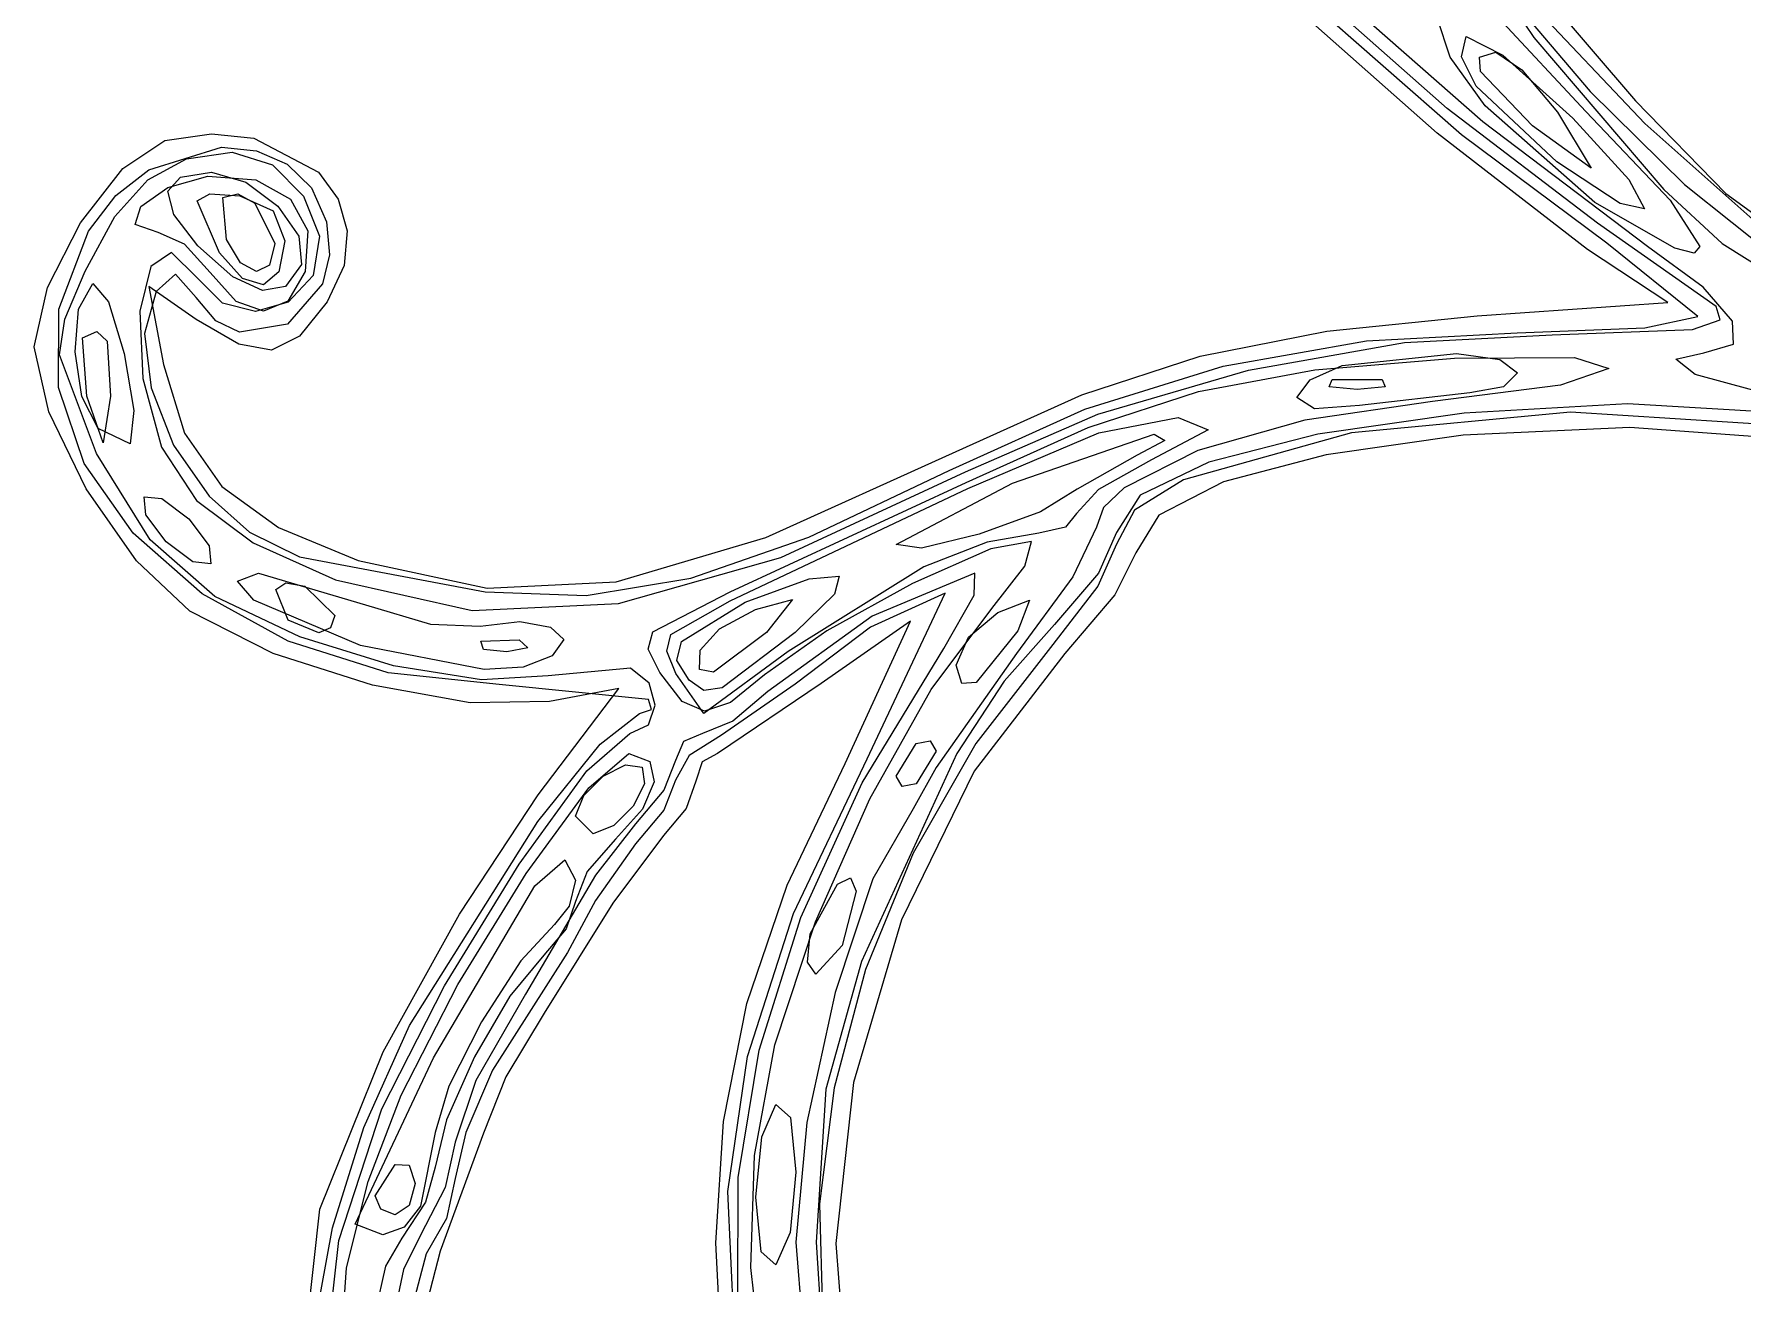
# Model space of a CAD drawing. Extents: x 3 to 111, y 1 to 177.
# Drawn here: x 10.16 to 34.22, y 30.07 to 47.66 of the extents above; entities that cross this region are included whole.
import ezdxf

# ---------------------------------------------------------------- set-up
doc = ezdxf.new("R2010")
doc.units = 0

msp = doc.modelspace()

# ---------------------------------------------------------------- linework, layer by layer
at = {"layer": 'Layer 1', "color": 4}
for p, q in [((30.559756, 46.432182), (24.077692, 52.112829)), ((30.056667, 46.619801), (24.239069, 51.752812)), ((29.723756, 49.914798), (31.275523, 47.619383)), ((30.259062, 46.249804), (27.516667, 48.650401)), ((30.787164, 48.36376), (32.069346, 46.857711)), ((31.365334, 48.291858), (32.70697, 46.725894)), ((30.098915, 47.342686), (29.915556, 47.893746)), ((30.775298, 47.900457), (32.01048, 46.576307)), ((31.210041, 48.12276), (32.839194, 46.406401)), ((29.915556, 46.272391), (28.208301, 47.780346)), ((30.25719, 47.345947), (30.322921, 47.632552)), ((30.322921, 47.632552), (30.837634, 47.367687)), ((30.513089, 47.342364), (30.743006, 47.413333)), ((30.743006, 47.413333), (31.105848, 47.164625)), ((31.275523, 47.619383), (33.104935, 45.477238)), ((30.589646, 46.656574), (30.098915, 47.342686)), ((30.465471, 46.932435), (30.25719, 47.345947)), ((30.526003, 47.137617), (30.513089, 47.342364)), ((30.837634, 47.367687), (31.826745, 46.482494)), ((31.105848, 47.164625), (31.608889, 46.566667)), ((31.601212, 45.866775), (30.465471, 46.932435)), ((31.256111, 46.375752), (30.526003, 47.137617)), ((32.069346, 46.857711), (33.399953, 45.548705)), ((32.70697, 46.725894), (33.981388, 45.419778)), ((32.173333, 45.003395), (30.056667, 46.619801)), ((32.137133, 45.295637), (30.589646, 46.656574)), ((31.608889, 46.566667), (32.085074, 45.77968)), ((31.826745, 46.482494), (32.615528, 45.619292)), ((32.01048, 46.576307), (33.194145, 45.327492)), ((11.997877, 46.169413), (12.656677, 46.259552)), ((12.656677, 46.259552), (13.251304, 46.200726)), ((13.251304, 46.200726), (14.163346, 45.720295)), ((32.032222, 44.635378), (29.915556, 46.272391)), ((32.305173, 44.722728), (30.259062, 46.249804)), ((32.877783, 44.677787), (30.559756, 46.432182)), ((32.085074, 45.77968), (31.256111, 46.375752)), ((31.256111, 46.375752), (31.256111, 46.375752)), ((32.839194, 46.406401), (35.460573, 44.077824)), ((11.405664, 45.774754), (11.997877, 46.169413)), ((11.771047, 45.756884), (12.795856, 46.073988)), ((12.301096, 45.909529), (12.947666, 46.002222)), ((12.795856, 46.073988), (13.288382, 46.023894)), ((12.947666, 46.002222), (13.513391, 45.825128)), ((13.288382, 46.023894), (13.721972, 45.832921)), ((10.808074, 45.010919), (11.405664, 45.774754)), ((11.30729, 45.392355), (11.771047, 45.756884)), ((11.759668, 45.615717), (12.301096, 45.909529)), ((12.217954, 45.652323), (12.654259, 45.72)), ((12.654259, 45.72), (13.140261, 45.581938)), ((13.513391, 45.825128), (13.95196, 45.385223)), ((13.721972, 45.832921), (14.062363, 45.499734)), ((14.163346, 45.720295), (14.438416, 45.340747)), ((32.49105, 45.279461), (31.601212, 45.866775)), ((31.601212, 45.866775), (31.601212, 45.866775)), ((11.29413, 45.097186), (11.759668, 45.615717)), ((11.660779, 45.237538), (12.039893, 45.505398)), ((12.039893, 45.505398), (12.604662, 45.663858)), ((12.040181, 45.453079), (12.217954, 45.652323)), ((12.604662, 45.663858), (13.279845, 45.613164)), ((13.140261, 45.581938), (13.587627, 45.243791)), ((13.279845, 45.613164), (13.76512, 45.341412)), ((14.062363, 45.499734), (14.275294, 45.022999)), ((32.615528, 45.619292), (32.833059, 45.207624)), ((33.104935, 45.477238), (33.930242, 44.717618)), ((33.399953, 45.548705), (34.821994, 44.410871)), ((10.921647, 44.89229), (11.30729, 45.392355)), ((11.578201, 44.985206), (11.660779, 45.237538)), ((12.12198, 45.127946), (12.040181, 45.453079)), ((12.454519, 45.318329), (12.632445, 45.415261)), ((12.768347, 44.586545), (12.454519, 45.318329)), ((12.632445, 45.415261), (13.052778, 45.386851)), ((12.815691, 45.36532), (13.024529, 45.417997)), ((12.864663, 44.772617), (12.815691, 45.36532)), ((13.024529, 45.417997), (13.265288, 45.283427)), ((13.052778, 45.386851), (13.522633, 45.179442)), ((13.265288, 45.283427), (13.546667, 44.715565)), ((13.587627, 45.243791), (13.884938, 44.81962)), ((13.76512, 45.341412), (14.012576, 44.895526)), ((13.95196, 45.385223), (14.173405, 44.819576)), ((14.438416, 45.340747), (14.564622, 44.896349)), ((33.261078, 44.650687), (32.137133, 45.295637)), ((32.137133, 45.295637), (32.137133, 45.295637)), ((32.833059, 45.207624), (32.49105, 45.279461)), ((33.194145, 45.327492), (33.612213, 44.673462)), ((33.981388, 45.419778), (34.733317, 44.873333)), ((10.345312, 44.099429), (10.808074, 45.010919)), ((10.875228, 44.330338), (11.29413, 45.097186)), ((12.464392, 44.682605), (12.12198, 45.127946)), ((13.522633, 45.179442), (13.687778, 44.75574)), ((14.275294, 45.022999), (14.317172, 44.557129)), ((33.843149, 43.831521), (32.173333, 45.003395)), ((10.505246, 43.794826), (10.921647, 44.89229)), ((11.903038, 44.873333), (11.578201, 44.985206)), ((12.274229, 44.707528), (11.903038, 44.873333)), ((13.063817, 44.444565), (12.864663, 44.772617)), ((12.864663, 44.772617), (12.864663, 44.772617)), ((13.687778, 44.75574), (13.60327, 44.317772)), ((13.884938, 44.81962), (13.920773, 44.423482)), ((14.012576, 44.895526), (13.974299, 44.322433)), ((14.173405, 44.819576), (14.087759, 44.265255)), ((14.564622, 44.896349), (14.52079, 44.408129)), ((12.089538, 44.590034), (11.80145, 44.392995)), ((12.449378, 44.238331), (12.089538, 44.590034)), ((12.634504, 44.308889), (12.274229, 44.707528)), ((12.955877, 44.24614), (12.464392, 44.682605)), ((12.464392, 44.682605), (12.464392, 44.682605)), ((13.089467, 44.223222), (12.768347, 44.586545)), ((12.768347, 44.586545), (12.768347, 44.586545)), ((13.546667, 44.715565), (13.470967, 44.410506)), ((14.317172, 44.557129), (14.218376, 44.149668)), ((33.161111, 43.885556), (32.032222, 44.635378)), ((33.584444, 43.688167), (32.305173, 44.722728)), ((33.662226, 44.101107), (32.877783, 44.677787)), ((33.533021, 44.580888), (33.261078, 44.650687)), ((33.612213, 44.673462), (33.533021, 44.580888)), ((33.930242, 44.717618), (34.59274, 44.301088)), ((10.590522, 43.650101), (10.875228, 44.330338)), ((11.80145, 44.392995), (11.647116, 43.7631)), ((12.149883, 44.28716), (11.877005, 44.039959)), ((12.436965, 43.956111), (12.149883, 44.28716)), ((12.634504, 44.308886), (12.634504, 44.308889)), ((13.003063, 43.899966), (12.634504, 44.308886)), ((13.287968, 44.322017), (13.063817, 44.444565)), ((13.470967, 44.410506), (13.287968, 44.322017)), ((13.60327, 44.317772), (13.385803, 44.136949)), ((13.920773, 44.423482), (13.697607, 44.11417)), ((13.974299, 44.322433), (13.730434, 43.90732)), ((14.52079, 44.408129), (14.28575, 43.897115)), ((10.157582, 43.261799), (10.345312, 44.099429)), ((10.782116, 43.79239), (10.981657, 44.15232)), ((10.981657, 44.15232), (11.202788, 43.897895)), ((11.877005, 44.039959), (11.712853, 43.448624)), ((12.440957, 43.647086), (11.7741, 44.11417)), ((11.7741, 44.11417), (11.977682, 43.012086)), ((12.809823, 43.876877), (12.449378, 44.238331)), ((13.371462, 44.055859), (12.955877, 44.24614)), ((13.385803, 44.136949), (13.089467, 44.223222)), ((13.697607, 44.11417), (13.371462, 44.055859)), ((14.218376, 44.149668), (13.724869, 43.583159)), ((14.087759, 44.265255), (13.734339, 43.89207)), ((34.074052, 43.624315), (33.662226, 44.101107)), ((10.500073, 42.688309), (10.505246, 43.794826)), ((10.733597, 43.194099), (10.782116, 43.79239)), ((11.202788, 43.897895), (11.42712, 43.169467)), ((12.717734, 43.628884), (12.436965, 43.956111)), ((13.273251, 43.762034), (12.809823, 43.876877)), ((13.387531, 43.766304), (13.003063, 43.899966)), ((13.734339, 43.89207), (13.273251, 43.762034)), ((13.730434, 43.90732), (13.387531, 43.766304)), ((14.28575, 43.897115), (13.894285, 43.41445)), ((30.48, 43.698343), (33.161111, 43.885556)), ((33.899252, 43.642498), (33.843149, 43.831521)), ((10.512628, 43.151994), (10.590522, 43.650101)), ((11.647116, 43.7631), (11.688537, 42.816235)), ((13.037408, 43.298316), (12.440957, 43.647086)), ((13.046992, 43.469848), (12.717734, 43.628884)), ((13.724869, 43.583159), (13.046992, 43.469848)), ((28.363101, 43.483792), (30.48, 43.698343)), ((32.83727, 43.528593), (33.584444, 43.688167)), ((33.510102, 43.50912), (33.899252, 43.642498)), ((34.085575, 43.299812), (34.074052, 43.624315)), ((10.839787, 43.389417), (11.039375, 43.480501)), ((10.899969, 42.566268), (10.839787, 43.389417)), ((11.039375, 43.480501), (11.185189, 43.344542)), ((11.185189, 43.344542), (11.230764, 42.569232)), ((11.712853, 43.448624), (11.804625, 42.685703)), ((13.894285, 43.41445), (13.500011, 43.21781)), ((26.577957, 43.131661), (28.363101, 43.483792)), ((26.902453, 42.988515), (28.919794, 43.345152)), ((27.258195, 42.936604), (29.454294, 43.324177)), ((28.919794, 43.345152), (31.040872, 43.462222)), ((29.454294, 43.324177), (31.533265, 43.432978)), ((31.040872, 43.462222), (32.83727, 43.528593)), ((31.533265, 43.432978), (33.510102, 43.50912)), ((10.361823, 42.347126), (10.157582, 43.261799)), ((11.0363, 41.760527), (10.512628, 43.151994)), ((10.828296, 42.564904), (10.733597, 43.194099)), ((11.42712, 43.169467), (11.560746, 42.368307)), ((13.500011, 43.21781), (13.037408, 43.298316)), ((24.90939, 42.586018), (26.577957, 43.131661)), ((28.192067, 42.939667), (30.15722, 43.102649)), ((28.575, 43.002118), (30.184848, 43.166859)), ((30.15722, 43.102649), (31.84684, 43.110725)), ((30.184848, 43.166859), (30.799266, 43.082708)), ((30.799266, 43.082708), (31.044444, 42.897778)), ((31.84684, 43.110725), (32.330749, 42.955527)), ((33.275304, 43.090829), (33.669111, 43.18)), ((33.545772, 42.874468), (33.275304, 43.090829)), ((33.669111, 43.18), (34.085575, 43.299812)), ((11.977682, 43.012086), (12.275328, 42.046318)), ((24.95528, 42.384176), (26.902453, 42.988515)), ((25.134837, 42.314634), (27.258195, 42.936604)), ((26.553956, 42.635249), (28.192067, 42.939667)), ((28.126531, 42.798338), (28.575, 43.002118)), ((31.044444, 42.897778), (30.84755, 42.698458)), ((32.330749, 42.955527), (31.651389, 42.721559)), ((35.418889, 42.367098), (33.545772, 42.874468)), ((10.863276, 41.620044), (10.500073, 42.688309)), ((11.688537, 42.816235), (11.948729, 41.850141)), ((11.804625, 42.685703), (12.118877, 41.880373)), ((24.999005, 42.127353), (26.553956, 42.635249)), ((27.94, 42.547362), (28.126531, 42.798338)), ((28.391997, 42.701931), (28.433889, 42.802466)), ((28.786667, 42.660116), (28.391997, 42.701931)), ((28.433889, 42.802466), (29.139444, 42.802466)), ((28.433889, 42.802466), (28.433889, 42.802466)), ((29.181337, 42.701931), (28.786667, 42.660116)), ((30.374167, 42.615556), (28.821944, 42.439167)), ((29.139444, 42.802466), (29.181337, 42.701931)), ((31.651389, 42.721559), (29.8512, 42.493325)), ((30.84755, 42.698458), (30.374167, 42.615556)), ((11.058407, 42.11226), (10.828296, 42.564904)), ((11.12703, 41.91), (10.899969, 42.566268)), ((10.899969, 42.566268), (10.899969, 42.566268)), ((11.230764, 42.569232), (11.12703, 41.91)), ((11.560746, 42.368307), (11.509761, 41.895686)), ((23.044707, 41.523996), (24.95528, 42.384176)), ((23.142222, 41.790925), (24.90939, 42.586018)), ((28.18548, 42.391086), (27.94, 42.547362)), ((27.94, 42.547362), (27.94, 42.547362)), ((29.8512, 42.493325), (28.053456, 42.230185)), ((28.821944, 42.439167), (28.18548, 42.391086)), ((32.595878, 42.460876), (30.292898, 42.329684)), ((34.659096, 42.340098), (32.595878, 42.460876)), ((10.888564, 41.263916), (10.361823, 42.347126)), ((11.509761, 41.895686), (11.058407, 42.11226)), ((11.058407, 42.11226), (11.058407, 42.11226)), ((23.274087, 41.502643), (25.134837, 42.314634)), ((23.283333, 41.353935), (24.999005, 42.127353)), ((25.152182, 42.052198), (26.266727, 42.267014)), ((26.266727, 42.267014), (26.688803, 42.094297)), ((28.053456, 42.230185), (26.543914, 41.802315)), ((30.292898, 42.329684), (28.235964, 42.032723)), ((31.793379, 42.342964), (28.708307, 42.0505)), ((32.628706, 42.128367), (30.278917, 42.019514)), ((34.898787, 42.145625), (31.793379, 42.342964)), ((34.791122, 41.9661), (32.628706, 42.128367)), ((12.118877, 41.880373), (12.622166, 41.161809)), ((12.275328, 42.046318), (12.798373, 41.298466)), ((23.303393, 41.266437), (25.152182, 42.052198)), ((23.935943, 41.344665), (25.927993, 42.033221)), ((26.07732, 41.945452), (25.690189, 41.736941)), ((26.688803, 42.094297), (25.893889, 41.672535)), ((25.927993, 42.033221), (26.07732, 41.945452)), ((28.708307, 42.0505), (26.343778, 41.390601)), ((28.235964, 42.032723), (26.697633, 41.641008)), ((30.278917, 42.019514), (28.353302, 41.7416)), ((11.791899, 40.547891), (11.0363, 41.760527)), ((11.948729, 41.850141), (12.443956, 41.101477)), ((20.462942, 40.58048), (23.142222, 41.790925)), ((25.690189, 41.736941), (24.843523, 41.259435)), ((25.893889, 41.672535), (25.146441, 41.254806)), ((26.543914, 41.802315), (25.504659, 41.277755)), ((26.697633, 41.641008), (25.733709, 41.173694)), ((28.353302, 41.7416), (26.907973, 41.360185)), ((11.552, 40.637335), (10.863276, 41.620044)), ((20.674058, 40.296527), (23.274087, 41.502643)), ((21.066276, 40.582809), (23.044707, 41.523996)), ((26.343778, 41.390601), (25.650532, 40.961103)), ((11.598033, 40.24935), (10.888564, 41.263916)), ((11.729777, 40.89862), (11.705503, 41.150687)), ((11.705503, 41.150687), (11.957571, 41.126413)), ((12.622166, 41.161809), (13.190074, 40.653307)), ((12.798373, 41.298466), (13.596843, 40.718253)), ((19.957365, 39.687833), (23.303393, 41.266437)), ((19.957583, 39.815338), (23.283333, 41.353935)), ((22.295556, 40.478199), (23.935943, 41.344665)), ((24.843523, 41.259435), (24.328777, 40.941596)), ((25.146441, 41.254806), (24.835556, 40.918435)), ((25.504659, 41.277755), (25.218292, 41.000478)), ((25.733709, 41.173694), (25.4, 40.64994)), ((26.907973, 41.360185), (25.996703, 40.894595)), ((11.957571, 41.126413), (12.337143, 40.841589)), ((12.443956, 41.101477), (13.24003, 40.501506)), ((24.328777, 40.941596), (23.465871, 40.623681)), ((24.835556, 40.918435), (24.679874, 40.72179)), ((25.218292, 41.000478), (25.117778, 40.724545)), ((25.650532, 40.961103), (25.4, 40.485633)), ((12.014603, 40.519048), (11.729777, 40.89862)), ((12.337143, 40.841589), (12.621969, 40.462016)), ((13.596843, 40.718253), (14.720769, 40.255402)), ((24.679874, 40.72179), (24.305577, 40.64)), ((25.117778, 40.724545), (24.786167, 40.025107)), ((25.996703, 40.894595), (25.673261, 40.364156)), ((12.523395, 39.787486), (11.552, 40.637335)), ((12.7, 39.747605), (11.791899, 40.547891)), ((12.394175, 40.234221), (12.014603, 40.519048)), ((12.014603, 40.519048), (12.014603, 40.519048)), ((12.621969, 40.462016), (12.646243, 40.209947)), ((13.190074, 40.653307), (13.892173, 40.305762)), ((13.24003, 40.501506), (14.402769, 39.981491)), ((18.354537, 39.955404), (20.462942, 40.58048)), ((19.405064, 40.00663), (21.066276, 40.582809)), ((22.6548, 40.428334), (22.295556, 40.478199)), ((22.295556, 40.478199), (22.295556, 40.478199)), ((23.465871, 40.623681), (22.6548, 40.428334)), ((23.576229, 40.514166), (22.68375, 40.165457)), ((24.305577, 40.64), (23.576229, 40.514166)), ((24.201405, 40.521557), (23.628469, 40.420038)), ((24.108161, 40.174612), (24.201405, 40.521557)), ((25.4, 40.485633), (25.135919, 39.895187)), ((25.4, 40.64994), (25.143699, 40.07537)), ((12.350462, 39.540609), (11.598033, 40.24935)), ((12.646243, 40.209947), (12.394175, 40.234221)), ((13.892173, 40.305762), (16.51, 39.811937)), ((14.720769, 40.255402), (16.534612, 39.864209)), ((18.386198, 39.650799), (20.674058, 40.296527)), ((23.628469, 40.420038), (22.524658, 39.930028)), ((25.673261, 40.364156), (25.375762, 39.770811)), ((13.021262, 39.965708), (13.314645, 40.075556)), ((13.25109, 39.69792), (13.021262, 39.965708)), ((13.314645, 40.075556), (14.825079, 39.630519)), ((14.402769, 39.981491), (16.324453, 39.550706)), ((16.534612, 39.864209), (18.354537, 39.955404)), ((17.929997, 39.76112), (19.405064, 40.00663)), ((20.169824, 39.666624), (21.072373, 39.996745)), ((22.68375, 40.165457), (20.775082, 38.972165)), ((21.072373, 39.996745), (21.493107, 40.034192)), ((21.493107, 40.034192), (21.428189, 39.781289)), ((23.404696, 40.075556), (21.958854, 39.471341)), ((23.393422, 39.76467), (23.404696, 40.075556)), ((23.645722, 39.578723), (24.108161, 40.174612)), ((24.786167, 40.025107), (23.988889, 38.946667)), ((25.143699, 40.07537), (24.527487, 39.352245)), ((13.734605, 39.117802), (12.523395, 39.787486)), ((13.896547, 39.180424), (12.7, 39.747605)), ((13.562537, 39.846671), (13.703561, 39.938499)), ((13.734815, 39.417038), (13.562537, 39.846671)), ((13.703561, 39.938499), (13.97, 39.895393)), ((13.97, 39.895393), (14.393333, 39.480916)), ((16.51, 39.811937), (17.929997, 39.76112)), ((18.869468, 39.250136), (19.957583, 39.815338)), ((20.31736, 39.565366), (20.834566, 39.706516)), ((20.834566, 39.706516), (20.470752, 39.239543)), ((21.428189, 39.781289), (20.873784, 39.240358)), ((22.524658, 39.930028), (21.3196, 39.266227)), ((21.885792, 37.464218), (22.988546, 39.793333)), ((22.988546, 39.793333), (21.933663, 39.316811)), ((22.96616, 39.017222), (23.393422, 39.76467)), ((25.135919, 39.895187), (24.501001, 39.07258)), ((25.375762, 39.770811), (24.67308, 38.94768)), ((13.524973, 38.947442), (12.350462, 39.540609)), ((14.755243, 39.059062), (13.25109, 39.69792)), ((14.393333, 39.480916), (14.328369, 39.308181)), ((14.825079, 39.630519), (15.738527, 39.358369)), ((16.324453, 39.550706), (18.386198, 39.650799)), ((19.122519, 39.210721), (19.957365, 39.687833)), ((19.272993, 39.114256), (20.169824, 39.666624)), ((19.809552, 39.293607), (20.31736, 39.565366)), ((21.958854, 39.471341), (20.487926, 38.412253)), ((22.788703, 38.438164), (23.645722, 39.578723)), ((23.314303, 39.174795), (23.728029, 39.522544)), ((23.728029, 39.522544), (24.172118, 39.695503)), ((24.172118, 39.695503), (24.008734, 39.26597)), ((14.165219, 39.236876), (13.734815, 39.417038)), ((13.734815, 39.417038), (13.734815, 39.417038)), ((14.328369, 39.308181), (14.165219, 39.236876)), ((15.738527, 39.358369), (16.438988, 39.328993)), ((16.438988, 39.328993), (16.998069, 39.395042)), ((16.998069, 39.395042), (17.427348, 39.316885)), ((17.427348, 39.316885), (17.615421, 39.140462)), ((18.806007, 39.00553), (18.869468, 39.250136)), ((19.534905, 38.99027), (19.809552, 39.293607)), ((20.470752, 39.239543), (19.725239, 38.68468)), ((20.873784, 39.240358), (19.844674, 38.460505)), ((21.3196, 39.266227), (20.442922, 38.643331)), ((21.933663, 39.316811), (20.875488, 38.512541)), ((22.499449, 39.401293), (21.241131, 38.521598)), ((21.580253, 37.395556), (22.499449, 39.401293)), ((24.008734, 39.26597), (23.422592, 38.537055)), ((24.527487, 39.352245), (23.819057, 38.556608)), ((15.142778, 38.675586), (13.734605, 39.117802)), ((15.217992, 38.772321), (13.896547, 39.180424)), ((16.493719, 38.719906), (14.755243, 39.059062)), ((14.755243, 39.059062), (14.755243, 39.059062)), ((16.445324, 39.117177), (16.98625, 39.139444)), ((16.445324, 39.117166), (16.445324, 39.117177)), ((16.483799, 39.003291), (16.445324, 39.117166)), ((16.815741, 38.968937), (16.483799, 39.003291)), ((17.108712, 39.025484), (16.815741, 38.968937)), ((16.98625, 39.139444), (17.108712, 39.025484)), ((17.615421, 39.140462), (17.450885, 38.911713)), ((18.967137, 38.676049), (18.806007, 39.00553)), ((19.066812, 38.976768), (19.122519, 39.210721)), ((19.206094, 38.84868), (19.272993, 39.114256)), ((19.528159, 38.721258), (19.534905, 38.99027)), ((19.534905, 38.99027), (19.534905, 38.99027)), ((21.818635, 37.122572), (22.96616, 39.017222)), ((23.142222, 38.77897), (23.314303, 39.174795)), ((24.501001, 39.07258), (23.417168, 37.678946)), ((14.920695, 38.497987), (13.524973, 38.947442)), ((16.454885, 38.573024), (15.217992, 38.772321)), ((17.043231, 38.750901), (16.493719, 38.719906)), ((17.450885, 38.911713), (17.043231, 38.750901)), ((19.191183, 38.664309), (19.066812, 38.976768)), ((19.379259, 38.570371), (19.206094, 38.84868)), ((20.775082, 38.972165), (19.585567, 38.1)), ((23.988889, 38.946667), (22.86, 37.341167)), ((23.220282, 38.523225), (23.142222, 38.77897)), ((23.142222, 38.77897), (23.142222, 38.77897)), ((24.67308, 38.94768), (23.395694, 37.287277)), ((16.705061, 38.508144), (15.142778, 38.675586)), ((17.397777, 38.63226), (16.454885, 38.573024)), ((18.807271, 38.295693), (16.705061, 38.508144)), ((18.556111, 38.738598), (17.397777, 38.63226)), ((18.816229, 38.527338), (18.556111, 38.738598)), ((18.900163, 38.218293), (18.816229, 38.527338)), ((19.282425, 38.271613), (18.967137, 38.676049)), ((19.585567, 38.1), (19.191183, 38.664309)), ((19.191183, 38.664309), (19.191183, 38.664309)), ((19.589556, 38.425765), (19.379259, 38.570371)), ((19.379259, 38.570371), (19.379259, 38.570371)), ((19.725239, 38.68468), (19.528159, 38.721258)), ((21.241131, 38.521598), (19.781248, 37.535556)), ((20.875488, 38.512541), (19.83771, 37.795364)), ((20.442922, 38.643331), (19.963029, 38.256523)), ((23.819057, 38.556608), (23.15075, 37.537246)), ((23.422592, 38.537055), (23.220282, 38.523225)), ((16.297652, 38.2524), (14.920695, 38.497987)), ((17.415868, 38.270838), (16.297652, 38.2524)), ((17.255527, 36.954965), (18.389757, 38.45354)), ((18.389757, 38.45354), (17.415868, 38.270838)), ((18.851374, 38.157485), (18.807271, 38.295693)), ((19.595292, 38.132194), (19.282425, 38.271613)), ((19.844674, 38.460505), (19.589556, 38.425765)), ((20.487926, 38.412253), (19.996719, 37.992405)), ((21.927744, 36.901578), (22.788703, 38.438164)), ((18.129657, 37.666994), (18.682606, 38.1)), ((18.682606, 38.1), (18.851374, 38.157485)), ((18.809396, 37.939195), (18.900163, 38.218293)), ((19.963029, 38.256523), (19.595292, 38.132194)), ((17.940657, 37.294073), (18.545412, 37.817778)), ((18.545412, 37.817778), (18.809396, 37.939195)), ((19.570703, 37.817778), (19.302616, 37.706272)), ((19.83771, 37.795364), (19.381049, 37.508183)), ((19.996719, 37.992405), (19.570703, 37.817778)), ((17.249686, 36.579412), (18.129657, 37.666994)), ((19.302616, 37.706272), (19.191111, 37.438186)), ((23.15075, 37.537246), (21.809052, 34.60842)), ((22.295556, 37.220023), (22.577778, 37.676667)), ((23.417168, 37.678946), (22.534657, 36.133446)), ((22.577778, 37.676667), (22.777097, 37.71695)), ((22.86, 37.568866), (22.577778, 37.112222)), ((22.777097, 37.71695), (22.86, 37.568866)), ((17.967328, 37.053243), (18.531075, 37.535556)), ((18.170943, 37.218242), (18.484394, 37.380199)), ((18.484394, 37.380199), (18.720741, 37.347406)), ((18.531075, 37.535556), (18.828566, 37.424998)), ((18.720741, 37.347406), (18.753533, 37.111061)), ((18.828566, 37.424998), (18.889337, 37.140358)), ((19.191111, 37.438186), (19.025306, 37.020047)), ((19.381049, 37.508183), (19.191111, 37.162949)), ((19.563783, 37.421352), (19.473333, 37.146778)), ((19.781248, 37.535556), (19.563783, 37.421352)), ((20.762705, 35.682816), (21.580253, 37.395556)), ((20.848953, 35.283739), (21.885792, 37.464218)), ((22.86, 37.341167), (22.535753, 36.759752)), ((16.98604, 35.980957), (17.940657, 37.294073)), ((17.897205, 36.947599), (18.170943, 37.218242)), ((18.753533, 37.111061), (18.591575, 36.79761)), ((18.889337, 37.140358), (18.724319, 36.752189)), ((19.191111, 37.162949), (19.025306, 36.739877)), ((19.473333, 37.146778), (19.340343, 36.761832)), ((20.951904, 35.226418), (21.818635, 37.122572)), ((22.378458, 37.071939), (22.295556, 37.220023)), ((22.295556, 37.220023), (22.295556, 37.220023)), ((23.395694, 37.287277), (22.373334, 35.196823)), ((22.577778, 37.112222), (22.378458, 37.071939)), ((16.146847, 35.274148), (17.255527, 36.954965)), ((17.083601, 35.848777), (17.967328, 37.053243)), ((17.78, 36.654334), (17.897205, 36.947599)), ((19.025306, 37.020047), (18.626667, 36.547778)), ((21.16175, 35.167776), (21.927744, 36.901578)), ((15.444298, 33.709139), (17.249686, 36.579412)), ((18.027666, 36.406667), (17.78, 36.654334)), ((17.78, 36.654334), (17.78, 36.654334)), ((18.591575, 36.79761), (18.320931, 36.523872)), ((18.724319, 36.752189), (18.344444, 36.33104)), ((19.025306, 36.739877), (18.626667, 36.265556)), ((19.340343, 36.761832), (19.020599, 36.382266)), ((22.535753, 36.759752), (21.968335, 35.774794)), ((18.320931, 36.523872), (18.027666, 36.406667)), ((18.626667, 36.547778), (18.062222, 35.826841)), ((19.020599, 36.382266), (18.307839, 35.430488)), ((18.344444, 36.33104), (17.945806, 35.874699)), ((18.626667, 36.265556), (18.062222, 35.467925)), ((22.534657, 36.133446), (21.865556, 34.497449)), ((15.937519, 34.265428), (16.98604, 35.980957)), ((17.209483, 35.674778), (17.628555, 36.039537)), ((17.628555, 36.039537), (17.78, 35.752323)), ((17.945806, 35.874699), (17.78, 35.456207)), ((15.780033, 33.253672), (17.209483, 35.674778)), ((16.122373, 34.285867), (17.083601, 35.848777)), ((18.062222, 35.826841), (17.074444, 34.148889)), ((17.78, 35.752323), (17.693738, 35.38739)), ((20.194625, 34.019172), (20.762705, 35.682816)), ((21.086043, 34.999953), (21.468179, 35.700262)), ((21.968335, 35.774794), (21.435076, 34.174661)), ((21.468179, 35.700262), (21.65267, 35.785552)), ((21.65267, 35.785552), (21.731111, 35.599737)), ((18.307839, 35.430488), (17.341338, 33.883431)), ((17.693738, 35.38739), (17.486342, 35.1296)), ((17.78, 35.456207), (17.649587, 35.071449)), ((18.062222, 35.467925), (17.667529, 34.735556)), ((21.731111, 35.599737), (21.534766, 34.834925)), ((15.074047, 33.337421), (16.146847, 35.274148)), ((20.200839, 33.273635), (20.848953, 35.283739)), ((20.368922, 33.362834), (20.951904, 35.226418)), ((20.589624, 33.435567), (21.16175, 35.167776)), ((22.373334, 35.196823), (21.6948, 32.905097)), ((17.486342, 35.1296), (17.008938, 34.619838)), ((17.649587, 35.071449), (17.33604, 34.696214)), ((21.047256, 34.598208), (21.086043, 34.999953)), ((21.086043, 34.999953), (21.086043, 34.999953)), ((17.667529, 34.735556), (16.614064, 33.07961)), ((17.33604, 34.696214), (16.858141, 34.12097)), ((21.534766, 34.834925), (21.162894, 34.431111)), ((17.008938, 34.619838), (16.454631, 33.762064)), ((21.162894, 34.431111), (21.047256, 34.598208)), ((21.809052, 34.60842), (21.307985, 32.811449)), ((21.865556, 34.497449), (21.421955, 32.832325)), ((15.051056, 32.534482), (15.937519, 34.265428)), ((15.326119, 32.728222), (16.122373, 34.285867)), ((21.435076, 34.174661), (21.039328, 32.341332)), ((16.858141, 34.12097), (16.358164, 33.265638)), ((17.074444, 34.148889), (16.376826, 32.931753)), ((19.863185, 32.357194), (20.194625, 34.019172)), ((14.801207, 32.273654), (15.444298, 33.709139)), ((16.454631, 33.762064), (15.995705, 32.856164)), ((17.341338, 33.883431), (16.799021, 32.985471)), ((14.178837, 31.121782), (15.074047, 33.337421)), ((14.675556, 30.909599), (15.780033, 33.253672)), ((16.358164, 33.265638), (15.964227, 32.379769)), ((19.927126, 31.373146), (20.200839, 33.273635)), ((20.072645, 31.565895), (20.368922, 33.362834)), ((20.30248, 31.878104), (20.589624, 33.435567)), ((16.614064, 33.07961), (16.235039, 32.19993)), ((16.799021, 32.985471), (16.487222, 32.190097)), ((14.861139, 31.509574), (15.326119, 32.728222)), ((15.995705, 32.856164), (15.804444, 32.202024)), ((16.376826, 32.931753), (16.086667, 32.066659)), ((21.307985, 32.811449), (21.167875, 30.657309)), ((21.421955, 32.832325), (21.215941, 31.199445)), ((21.6948, 32.905097), (21.448889, 30.640881)), ((14.445593, 30.679394), (15.051056, 32.534482)), ((20.402903, 32.14187), (20.602222, 32.596667)), ((20.602222, 32.596667), (20.807151, 32.414148)), ((14.356392, 30.85928), (14.801207, 32.273654)), ((15.964227, 32.379769), (15.804444, 31.71291)), ((19.755556, 30.649455), (19.863185, 32.357194)), ((20.807151, 32.414148), (20.884444, 31.6422)), ((21.039328, 32.341332), (20.884444, 30.656781)), ((15.804444, 32.202024), (15.598769, 31.164712)), ((16.487222, 32.190097), (15.875413, 30.530044)), ((16.086667, 32.066659), (15.943682, 31.4286)), ((16.235039, 32.19993), (16.086667, 31.55197)), ((20.32, 31.293356), (20.402903, 32.14187)), ((20.248288, 30.300682), (20.30248, 31.878104)), ((14.957778, 31.31001), (15.24, 31.75)), ((15.24, 31.75), (15.439319, 31.743942)), ((15.439319, 31.743942), (15.522222, 31.484435)), ((15.804444, 31.71291), (15.666916, 31.219889)), ((16.086667, 31.55197), (15.965968, 30.991889)), ((20.066027, 29.869674), (20.072645, 31.565895)), ((20.884444, 31.6422), (20.801542, 30.793686)), ((14.554041, 30.294449), (14.861139, 31.509574)), ((15.040681, 31.122454), (14.957778, 31.31001)), ((14.957778, 31.31001), (14.957778, 31.31001)), ((15.522222, 31.484435), (15.439319, 31.173692)), ((15.943682, 31.4286), (15.599912, 30.75732)), ((20.013493, 29.521514), (19.927126, 31.373146)), ((20.397293, 30.521407), (20.32, 31.293356)), ((20.32, 31.293356), (20.32, 31.293356)), ((13.889506, 28.520895), (14.178837, 31.121782)), ((15.24, 31.044444), (15.040681, 31.122454)), ((15.439319, 31.173692), (15.24, 31.044444)), ((15.666916, 31.219889), (15.336262, 30.712664)), ((15.598769, 31.164712), (15.36613, 30.868162)), ((21.215941, 31.199445), (21.259601, 29.660179)), ((14.08301, 29.356995), (14.356392, 30.85928)), ((15.068694, 30.762222), (14.675556, 30.909599)), ((14.675556, 30.909599), (14.675556, 30.909599)), ((15.36613, 30.868162), (15.068694, 30.762222)), ((15.965968, 30.991889), (15.675778, 30.493753)), ((14.174241, 28.222222), (14.445593, 30.679394)), ((15.336262, 30.712664), (15.10379, 30.319857)), ((15.599912, 30.75732), (15.358283, 30.27313)), ((19.834191, 29.16208), (19.755556, 30.649455)), ((20.801542, 30.793686), (20.602222, 30.338889)), ((20.884444, 30.656781), (21.036497, 28.770944)), ((21.167875, 30.657309), (21.302249, 28.538782)), ((21.448889, 30.640881), (21.593982, 28.740071)), ((15.10379, 30.319857), (14.960459, 29.670506)), ((15.675778, 30.493753), (15.366797, 29.307561)), ((15.875413, 30.530044), (15.516632, 29.155995)), ((20.602222, 30.338889), (20.397293, 30.521407)), ((14.367428, 27.629776), (14.554041, 30.294449)), ((15.358283, 30.27313), (15.209481, 29.557865)), ((20.424206, 28.7757), (20.248288, 30.300682))]:
    msp.add_line(p, q, dxfattribs=at)

doc.saveas('drawing.dxf')
